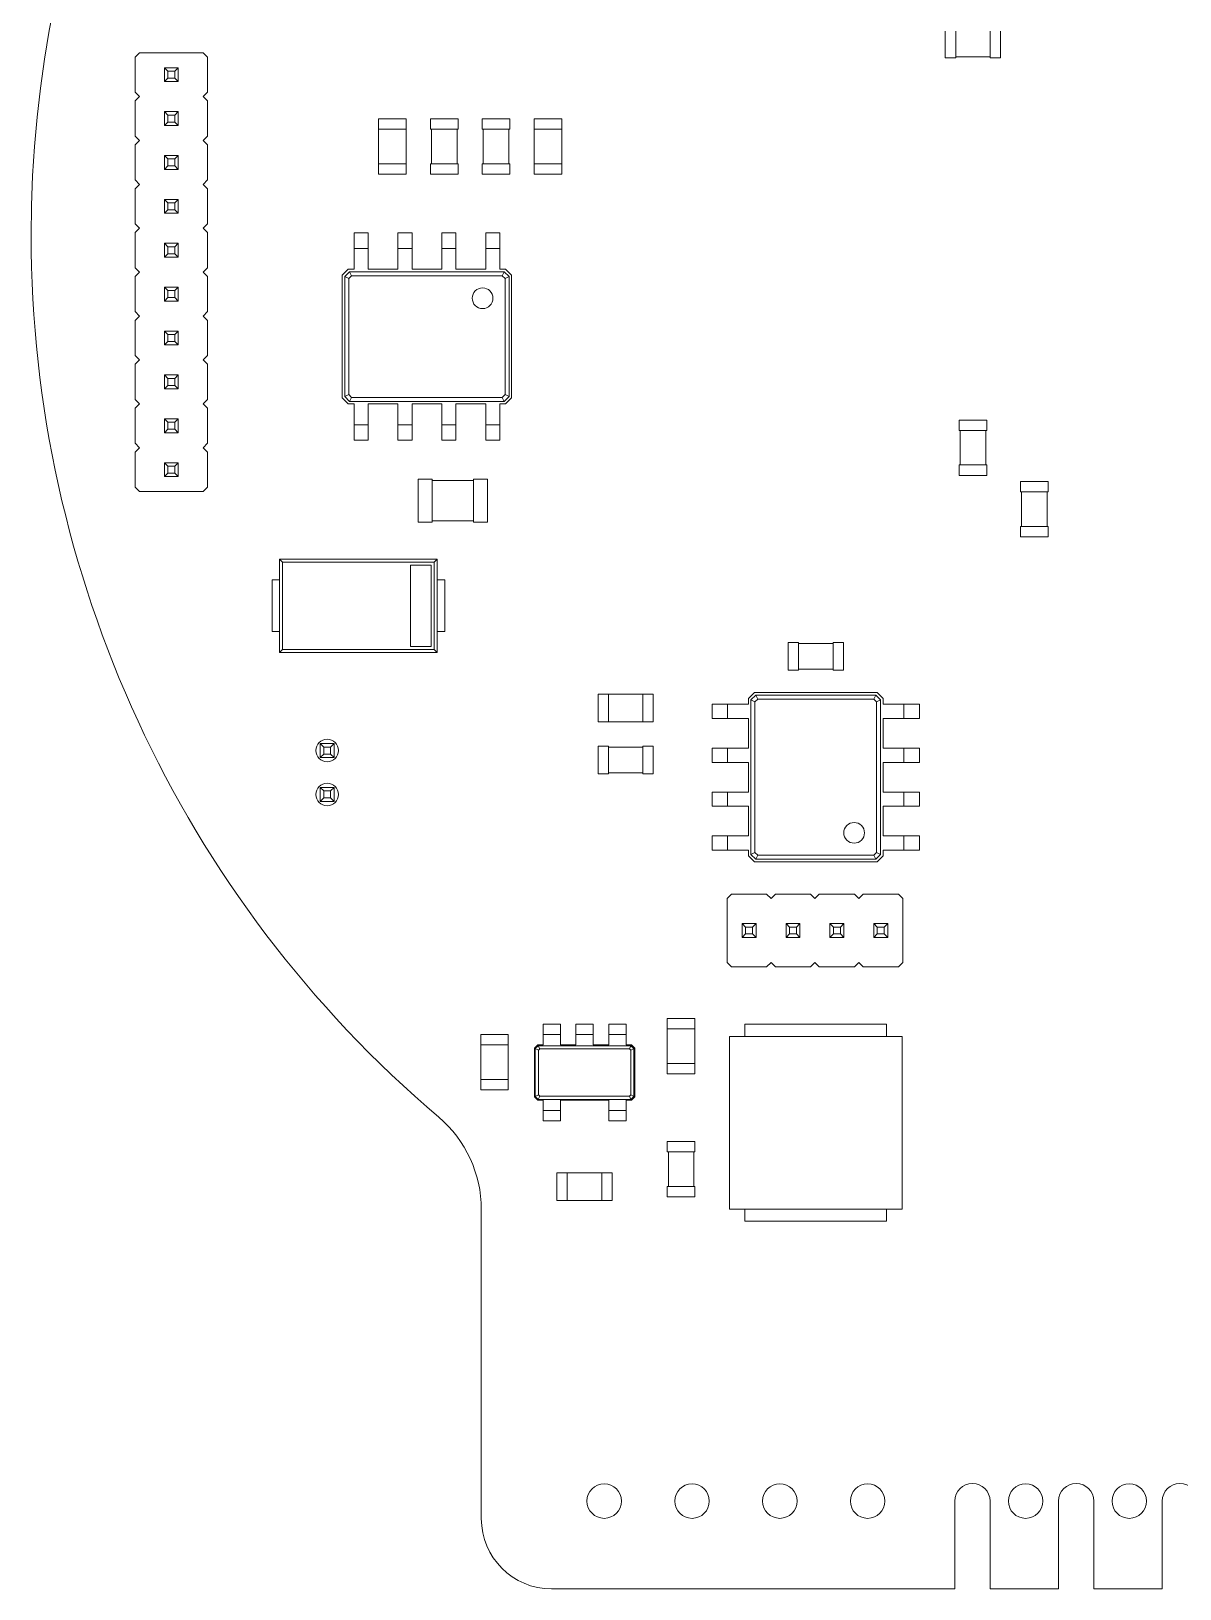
# Model space of a CAD drawing. Header units: millimetres. Extents: x 0 to 420, y 0 to 297.
# Drawn here: x 66.56 to 99.79, y 60.52 to 105.6 of the extents above; entities that cross this region are included whole.
import ezdxf

# ---------------------------------------------------------------- set-up
doc = ezdxf.new("R2010")
doc.units = ezdxf.units.MM

# ---------------------------------------------------------------- blocks, each defined once
blk = doc.blocks.new('A$C47a16600')
at = {"color": 0, "linetype": 'Continuous', "lineweight": 0, "extrusion": (0, 0, -1)}
for p, q in [((-156.502, -65.902), (-156.502, -65.162)), ((-156.202, -65.902), (-156.202, -65.162)), ((-155.202, -65.902), (-155.202, -65.162)), ((-154.902, -65.902), (-154.902, -65.162)), ((-179.819, -65.786), (-179.946, -65.913)), ((-177.973, -65.786), (-179.819, -65.786)), ((-177.846, -65.913), (-177.973, -65.786)), ((-179.946, -65.913), (-179.946, -66.929)), ((-179.096, -66.221), (-178.696, -66.221)), ((-179.096, -66.621), (-179.096, -66.221)), ((-179.096, -66.221), (-178.996, -66.321)), ((-178.696, -66.221), (-178.796, -66.321)), ((-178.696, -66.621), (-178.696, -66.221)), ((-177.846, -66.929), (-177.846, -65.913)), ((-156.502, -65.902), (-156.502, -65.932)), ((-156.502, -65.932), (-156.202, -65.932)), ((-156.202, -65.902), (-156.202, -65.932)), ((-156.202, -65.902), (-155.202, -65.902)), ((-155.202, -65.902), (-155.202, -65.932)), ((-155.202, -65.932), (-154.902, -65.932)), ((-154.902, -65.902), (-154.902, -65.932)), ((-179.096, -66.621), (-178.996, -66.521)), ((-179.096, -66.621), (-178.696, -66.621)), ((-178.996, -66.321), (-178.796, -66.321)), ((-178.996, -66.521), (-178.996, -66.321)), ((-178.996, -66.521), (-178.796, -66.521)), ((-178.796, -66.521), (-178.796, -66.321)), ((-178.696, -66.621), (-178.796, -66.521)), ((-179.946, -66.929), (-179.819, -67.056)), ((-179.819, -67.056), (-179.946, -67.183)), ((-177.973, -67.056), (-177.846, -66.929)), ((-177.846, -67.183), (-177.973, -67.056)), ((-179.946, -67.183), (-179.946, -68.199)), ((-179.096, -67.491), (-178.696, -67.491)), ((-179.096, -67.891), (-179.096, -67.491)), ((-179.096, -67.491), (-178.996, -67.591)), ((-178.996, -67.591), (-178.796, -67.591)), ((-178.996, -67.791), (-178.996, -67.591)), ((-178.696, -67.491), (-178.796, -67.591)), ((-178.796, -67.791), (-178.796, -67.591)), ((-178.696, -67.891), (-178.696, -67.491)), ((-177.846, -68.199), (-177.846, -67.183)), ((-179.096, -67.891), (-178.996, -67.791)), ((-179.096, -67.891), (-178.696, -67.891)), ((-178.996, -67.791), (-178.796, -67.791)), ((-178.696, -67.891), (-178.796, -67.791)), ((-172.9, -67.7), (-172.1, -67.7)), ((-172.9, -67.745), (-172.9, -67.7)), ((-172.9, -67.745), (-172.9, -67.955)), ((-172.9, -67.955), (-172.9, -68)), ((-172.9, -68), (-172.9, -69)), ((-172.9, -68), (-172.1, -68)), ((-172.1, -67.745), (-172.1, -67.7)), ((-172.1, -67.745), (-172.1, -67.955)), ((-172.1, -67.955), (-172.1, -68)), ((-172.1, -68), (-172.1, -69)), ((-171.37, -67.7), (-171.4, -67.7)), ((-171.4, -68), (-171.4, -67.7)), ((-171.37, -68), (-171.4, -68)), ((-170.63, -67.7), (-171.37, -67.7)), ((-171.37, -69), (-171.37, -68)), ((-170.63, -68), (-171.37, -68)), ((-170.63, -67.7), (-170.6, -67.7)), ((-170.63, -69), (-170.63, -68)), ((-170.63, -68), (-170.6, -68)), ((-170.6, -68), (-170.6, -67.7)), ((-169.87, -67.7), (-169.9, -67.7)), ((-169.9, -67.7), (-169.9, -68)), ((-169.87, -68), (-169.9, -68)), ((-169.87, -67.7), (-169.13, -67.7)), ((-169.87, -68), (-169.13, -68)), ((-169.87, -68), (-169.87, -69)), ((-169.13, -67.7), (-169.1, -67.7)), ((-169.13, -68), (-169.1, -68)), ((-169.13, -68), (-169.13, -69)), ((-169.1, -67.7), (-169.1, -68)), ((-168.4, -67.7), (-167.6, -67.7)), ((-168.4, -67.745), (-168.4, -67.7)), ((-168.4, -67.745), (-168.4, -67.955)), ((-168.4, -67.955), (-168.4, -68)), ((-168.4, -68), (-168.4, -69)), ((-168.4, -68), (-167.6, -68)), ((-167.6, -67.745), (-167.6, -67.7)), ((-167.6, -67.745), (-167.6, -67.955)), ((-167.6, -67.955), (-167.6, -68)), ((-167.6, -68), (-167.6, -69)), ((-179.946, -68.199), (-179.819, -68.326)), ((-179.819, -68.326), (-179.946, -68.453)), ((-179.946, -68.453), (-179.946, -69.469)), ((-177.973, -68.326), (-177.846, -68.199)), ((-177.846, -68.453), (-177.973, -68.326)), ((-177.846, -69.469), (-177.846, -68.453)), ((-179.096, -68.761), (-178.696, -68.761)), ((-179.096, -69.161), (-179.096, -68.761)), ((-179.096, -68.761), (-178.996, -68.861)), ((-178.996, -68.861), (-178.796, -68.861)), ((-178.996, -69.061), (-178.996, -68.861)), ((-178.696, -68.761), (-178.796, -68.861)), ((-178.796, -69.061), (-178.796, -68.861)), ((-178.696, -69.161), (-178.696, -68.761)), ((-179.096, -69.161), (-178.996, -69.061)), ((-179.096, -69.161), (-178.696, -69.161)), ((-178.996, -69.061), (-178.796, -69.061)), ((-178.696, -69.161), (-178.796, -69.061)), ((-172.9, -69.045), (-172.9, -69)), ((-172.9, -69), (-172.1, -69)), ((-172.9, -69.045), (-172.9, -69.255)), ((-172.9, -69.255), (-172.9, -69.3)), ((-172.9, -69.3), (-172.1, -69.3)), ((-172.1, -69.045), (-172.1, -69)), ((-172.1, -69.045), (-172.1, -69.255)), ((-172.1, -69.255), (-172.1, -69.3)), ((-171.37, -69), (-171.4, -69)), ((-171.4, -69.3), (-171.4, -69)), ((-171.37, -69.3), (-171.4, -69.3)), ((-170.63, -69), (-171.37, -69)), ((-170.63, -69.3), (-171.37, -69.3)), ((-170.63, -69), (-170.6, -69)), ((-170.63, -69.3), (-170.6, -69.3)), ((-170.6, -69.3), (-170.6, -69)), ((-169.87, -69), (-169.9, -69)), ((-169.9, -69), (-169.9, -69.3)), ((-169.87, -69.3), (-169.9, -69.3)), ((-169.87, -69), (-169.13, -69)), ((-169.87, -69.3), (-169.13, -69.3)), ((-169.13, -69), (-169.1, -69)), ((-169.13, -69.3), (-169.1, -69.3)), ((-169.1, -69), (-169.1, -69.3)), ((-168.4, -69.045), (-168.4, -69)), ((-168.4, -69), (-167.6, -69)), ((-168.4, -69.045), (-168.4, -69.255)), ((-168.4, -69.255), (-168.4, -69.3)), ((-168.4, -69.3), (-167.6, -69.3)), ((-167.6, -69.045), (-167.6, -69)), ((-167.6, -69.045), (-167.6, -69.255)), ((-167.6, -69.255), (-167.6, -69.3)), ((-179.946, -69.469), (-179.819, -69.596)), ((-179.819, -69.596), (-179.946, -69.723)), ((-179.946, -69.723), (-179.946, -70.739)), ((-177.973, -69.596), (-177.846, -69.469)), ((-177.846, -69.723), (-177.973, -69.596)), ((-177.846, -70.739), (-177.846, -69.723)), ((-179.096, -70.031), (-178.696, -70.031)), ((-179.096, -70.431), (-179.096, -70.031)), ((-179.096, -70.031), (-178.996, -70.131)), ((-178.996, -70.131), (-178.796, -70.131)), ((-178.996, -70.331), (-178.996, -70.131)), ((-178.696, -70.031), (-178.796, -70.131)), ((-178.796, -70.331), (-178.796, -70.131)), ((-178.696, -70.431), (-178.696, -70.031)), ((-179.946, -70.739), (-179.819, -70.866)), ((-179.096, -70.431), (-178.996, -70.331)), ((-179.096, -70.431), (-178.696, -70.431)), ((-178.996, -70.331), (-178.796, -70.331)), ((-178.696, -70.431), (-178.796, -70.331)), ((-177.973, -70.866), (-177.846, -70.739)), ((-179.819, -70.866), (-179.946, -70.993)), ((-179.946, -70.993), (-179.946, -72.009)), ((-177.846, -70.993), (-177.973, -70.866)), ((-177.846, -72.009), (-177.846, -70.993)), ((-173.61, -71), (-173.61, -71.35)), ((-173.61, -71), (-173.2, -71)), ((-173.2, -71), (-173.2, -71.35)), ((-172.34, -71), (-172.34, -71.35)), ((-172.34, -71), (-171.93, -71)), ((-171.93, -71), (-171.93, -71.35)), ((-171.07, -71), (-171.07, -71.35)), ((-171.07, -71), (-170.66, -71)), ((-170.66, -71), (-170.66, -71.35)), ((-169.8, -71), (-169.8, -71.35)), ((-169.8, -71), (-169.39, -71)), ((-169.39, -71), (-169.39, -71.35)), ((-179.096, -71.301), (-178.696, -71.301)), ((-179.096, -71.701), (-179.096, -71.301)), ((-179.096, -71.301), (-178.996, -71.401)), ((-179.096, -71.701), (-178.996, -71.601)), ((-178.996, -71.401), (-178.796, -71.401)), ((-178.996, -71.601), (-178.996, -71.401)), ((-178.996, -71.601), (-178.796, -71.601)), ((-178.696, -71.301), (-178.796, -71.401)), ((-178.796, -71.601), (-178.796, -71.401)), ((-178.696, -71.701), (-178.796, -71.601)), ((-178.696, -71.701), (-178.696, -71.301)), ((-173.61, -71.35), (-173.61, -71.45)), ((-173.61, -71.75), (-173.61, -71.45)), ((-173.61, -71.45), (-173.2, -71.45)), ((-173.2, -71.35), (-173.2, -71.45)), ((-173.2, -71.75), (-173.2, -71.45)), ((-172.34, -71.35), (-172.34, -71.45)), ((-172.34, -71.75), (-172.34, -71.45)), ((-172.34, -71.45), (-171.93, -71.45)), ((-171.93, -71.35), (-171.93, -71.45)), ((-171.93, -71.75), (-171.93, -71.45)), ((-171.07, -71.35), (-171.07, -71.45)), ((-171.07, -71.75), (-171.07, -71.45)), ((-171.07, -71.45), (-170.66, -71.45)), ((-170.66, -71.35), (-170.66, -71.45)), ((-170.66, -71.75), (-170.66, -71.45)), ((-169.8, -71.35), (-169.8, -71.45)), ((-169.8, -71.75), (-169.8, -71.45)), ((-169.8, -71.45), (-169.39, -71.45)), ((-169.39, -71.35), (-169.39, -71.45)), ((-169.39, -71.75), (-169.39, -71.45)), ((-179.946, -72.009), (-179.819, -72.136)), ((-179.096, -71.701), (-178.696, -71.701)), ((-177.973, -72.136), (-177.846, -72.009)), ((-173.95, -72.225), (-173.775, -72.05)), ((-173.775, -72.05), (-173.61, -72.05)), ((-173.61, -71.75), (-173.61, -72.05)), ((-173.2, -71.75), (-173.2, -72.05)), ((-173.2, -72.05), (-172.34, -72.05)), ((-172.34, -71.75), (-172.34, -72.05)), ((-171.93, -71.75), (-171.93, -72.05)), ((-171.93, -72.05), (-171.07, -72.05)), ((-171.07, -71.75), (-171.07, -72.05)), ((-170.66, -71.75), (-170.66, -72.05)), ((-170.66, -72.05), (-169.8, -72.05)), ((-169.8, -71.75), (-169.8, -72.05)), ((-169.39, -71.75), (-169.39, -72.05)), ((-169.39, -72.05), (-169.225, -72.05)), ((-169.225, -72.05), (-169.05, -72.225)), ((-179.819, -72.136), (-179.946, -72.263)), ((-179.946, -72.263), (-179.946, -73.279)), ((-177.846, -72.263), (-177.973, -72.136)), ((-177.846, -73.279), (-177.846, -72.263)), ((-173.95, -75.775), (-173.95, -72.225)), ((-173.875, -72.263), (-173.738, -72.125)), ((-173.875, -72.263), (-173.76, -72.32)), ((-173.875, -75.737), (-173.875, -72.263)), ((-173.76, -72.32), (-173.68, -72.24)), ((-173.76, -75.68), (-173.76, -72.32)), ((-173.738, -72.125), (-173.61, -72.125)), ((-173.738, -72.125), (-173.68, -72.24)), ((-173.68, -72.24), (-169.32, -72.24)), ((-173.61, -72.125), (-173.2, -72.125)), ((-173.2, -72.125), (-172.34, -72.125)), ((-172.34, -72.125), (-171.93, -72.125)), ((-171.93, -72.125), (-171.07, -72.125)), ((-171.07, -72.125), (-170.66, -72.125)), ((-170.66, -72.125), (-169.8, -72.125)), ((-169.8, -72.125), (-169.39, -72.125)), ((-169.39, -72.125), (-169.262, -72.125)), ((-169.262, -72.125), (-169.32, -72.24)), ((-169.32, -72.24), (-169.24, -72.32)), ((-169.262, -72.125), (-169.125, -72.263)), ((-169.125, -72.263), (-169.24, -72.32)), ((-169.24, -72.32), (-169.24, -75.68)), ((-169.125, -72.263), (-169.125, -75.737)), ((-169.05, -72.225), (-169.05, -75.775)), ((-179.096, -72.571), (-178.696, -72.571)), ((-179.096, -72.971), (-179.096, -72.571)), ((-179.096, -72.571), (-178.996, -72.671)), ((-179.096, -72.971), (-178.996, -72.871)), ((-179.096, -72.971), (-178.696, -72.971)), ((-178.996, -72.671), (-178.796, -72.671)), ((-178.996, -72.871), (-178.996, -72.671)), ((-178.996, -72.871), (-178.796, -72.871)), ((-178.696, -72.571), (-178.796, -72.671)), ((-178.796, -72.871), (-178.796, -72.671)), ((-178.696, -72.971), (-178.796, -72.871)), ((-178.696, -72.971), (-178.696, -72.571)), ((-179.946, -73.279), (-179.819, -73.406)), ((-179.819, -73.406), (-179.946, -73.533)), ((-177.973, -73.406), (-177.846, -73.279)), ((-177.846, -73.533), (-177.973, -73.406)), ((-179.946, -73.533), (-179.946, -74.549)), ((-179.096, -73.841), (-178.696, -73.841)), ((-179.096, -74.241), (-179.096, -73.841)), ((-179.096, -73.841), (-178.996, -73.941)), ((-178.696, -73.841), (-178.796, -73.941)), ((-178.696, -74.241), (-178.696, -73.841)), ((-177.846, -74.549), (-177.846, -73.533)), ((-179.096, -74.241), (-178.996, -74.141)), ((-179.096, -74.241), (-178.696, -74.241)), ((-178.996, -73.941), (-178.796, -73.941)), ((-178.996, -74.141), (-178.996, -73.941)), ((-178.996, -74.141), (-178.796, -74.141)), ((-178.796, -74.141), (-178.796, -73.941)), ((-178.696, -74.241), (-178.796, -74.141)), ((-179.946, -74.549), (-179.819, -74.676)), ((-179.819, -74.676), (-179.946, -74.803)), ((-179.946, -74.803), (-179.946, -75.819)), ((-177.973, -74.676), (-177.846, -74.549)), ((-177.846, -74.803), (-177.973, -74.676)), ((-177.846, -75.819), (-177.846, -74.803)), ((-179.096, -75.111), (-178.696, -75.111)), ((-179.096, -75.511), (-179.096, -75.111)), ((-179.096, -75.111), (-178.996, -75.211)), ((-178.996, -75.211), (-178.796, -75.211)), ((-178.996, -75.411), (-178.996, -75.211)), ((-178.696, -75.111), (-178.796, -75.211)), ((-178.796, -75.411), (-178.796, -75.211)), ((-178.696, -75.511), (-178.696, -75.111)), ((-179.096, -75.511), (-178.996, -75.411)), ((-179.096, -75.511), (-178.696, -75.511)), ((-178.996, -75.411), (-178.796, -75.411)), ((-178.696, -75.511), (-178.796, -75.411)), ((-173.875, -75.737), (-173.76, -75.68)), ((-173.68, -75.76), (-173.76, -75.68)), ((-169.24, -75.68), (-169.32, -75.76)), ((-169.125, -75.737), (-169.24, -75.68)), ((-179.946, -75.819), (-179.819, -75.946)), ((-179.819, -75.946), (-179.946, -76.073)), ((-179.946, -76.073), (-179.946, -77.089)), ((-177.973, -75.946), (-177.846, -75.819)), ((-177.846, -76.073), (-177.973, -75.946)), ((-177.846, -77.089), (-177.846, -76.073)), ((-173.775, -75.95), (-173.95, -75.775)), ((-173.738, -75.875), (-173.875, -75.737)), ((-173.61, -75.95), (-173.775, -75.95)), ((-173.738, -75.875), (-173.68, -75.76)), ((-173.61, -75.875), (-173.738, -75.875)), ((-169.32, -75.76), (-173.68, -75.76)), ((-173.2, -75.875), (-173.61, -75.875)), ((-173.61, -76.25), (-173.61, -75.95)), ((-172.34, -75.875), (-173.2, -75.875)), ((-172.34, -75.95), (-173.2, -75.95)), ((-173.2, -76.25), (-173.2, -75.95)), ((-171.93, -75.875), (-172.34, -75.875)), ((-172.34, -76.25), (-172.34, -75.95)), ((-171.07, -75.875), (-171.93, -75.875)), ((-171.07, -75.95), (-171.93, -75.95)), ((-171.93, -76.25), (-171.93, -75.95)), ((-170.66, -75.875), (-171.07, -75.875)), ((-171.07, -76.25), (-171.07, -75.95)), ((-169.8, -75.875), (-170.66, -75.875)), ((-169.8, -75.95), (-170.66, -75.95)), ((-170.66, -76.25), (-170.66, -75.95)), ((-169.39, -75.875), (-169.8, -75.875)), ((-169.8, -76.25), (-169.8, -75.95)), ((-169.262, -75.875), (-169.39, -75.875)), ((-169.39, -76.25), (-169.39, -75.95)), ((-169.225, -75.95), (-169.39, -75.95)), ((-169.262, -75.875), (-169.32, -75.76)), ((-169.125, -75.737), (-169.262, -75.875)), ((-169.05, -75.775), (-169.225, -75.95)), ((-179.096, -76.381), (-178.696, -76.381)), ((-179.096, -76.781), (-179.096, -76.381)), ((-179.096, -76.381), (-178.996, -76.481)), ((-178.996, -76.481), (-178.796, -76.481)), ((-178.996, -76.681), (-178.996, -76.481)), ((-178.696, -76.381), (-178.796, -76.481)), ((-178.796, -76.681), (-178.796, -76.481)), ((-178.696, -76.781), (-178.696, -76.381)), ((-173.61, -76.25), (-173.61, -76.55)), ((-173.61, -76.65), (-173.61, -76.55)), ((-173.2, -76.55), (-173.61, -76.55)), ((-173.2, -76.25), (-173.2, -76.55)), ((-173.2, -76.65), (-173.2, -76.55)), ((-172.34, -76.25), (-172.34, -76.55)), ((-172.34, -76.65), (-172.34, -76.55)), ((-171.93, -76.55), (-172.34, -76.55)), ((-171.93, -76.25), (-171.93, -76.55)), ((-171.93, -76.65), (-171.93, -76.55)), ((-171.07, -76.25), (-171.07, -76.55)), ((-171.07, -76.65), (-171.07, -76.55)), ((-170.66, -76.55), (-171.07, -76.55)), ((-170.66, -76.25), (-170.66, -76.55)), ((-170.66, -76.65), (-170.66, -76.55)), ((-169.8, -76.25), (-169.8, -76.55)), ((-169.8, -76.65), (-169.8, -76.55)), ((-169.39, -76.55), (-169.8, -76.55)), ((-169.39, -76.25), (-169.39, -76.55)), ((-169.39, -76.65), (-169.39, -76.55)), ((-156.072, -76.416), (-156.102, -76.416)), ((-156.102, -76.716), (-156.102, -76.416)), ((-155.332, -76.416), (-156.072, -76.416)), ((-155.332, -76.416), (-155.302, -76.416)), ((-155.302, -76.716), (-155.302, -76.416)), ((-179.096, -76.781), (-178.996, -76.681)), ((-179.096, -76.781), (-178.696, -76.781)), ((-178.996, -76.681), (-178.796, -76.681)), ((-178.696, -76.781), (-178.796, -76.681)), ((-173.61, -77), (-173.61, -76.65)), ((-173.2, -77), (-173.61, -77)), ((-173.2, -77), (-173.2, -76.65)), ((-172.34, -77), (-172.34, -76.65)), ((-171.93, -77), (-172.34, -77)), ((-171.93, -77), (-171.93, -76.65)), ((-171.07, -77), (-171.07, -76.65)), ((-170.66, -77), (-171.07, -77)), ((-170.66, -77), (-170.66, -76.65)), ((-169.8, -77), (-169.8, -76.65)), ((-169.39, -77), (-169.8, -77)), ((-169.39, -77), (-169.39, -76.65)), ((-156.072, -76.716), (-156.102, -76.716)), ((-156.072, -77.716), (-156.072, -76.716)), ((-155.332, -76.716), (-156.072, -76.716)), ((-155.332, -77.716), (-155.332, -76.716)), ((-155.332, -76.716), (-155.302, -76.716)), ((-179.946, -77.089), (-179.819, -77.216)), ((-179.819, -77.216), (-179.946, -77.343)), ((-179.946, -77.343), (-179.946, -78.359)), ((-177.973, -77.216), (-177.846, -77.089)), ((-177.846, -77.343), (-177.973, -77.216)), ((-177.846, -78.359), (-177.846, -77.343)), ((-179.096, -77.651), (-178.696, -77.651)), ((-179.096, -78.051), (-179.096, -77.651)), ((-179.096, -77.651), (-178.996, -77.751)), ((-179.096, -78.051), (-178.996, -77.951)), ((-178.996, -77.751), (-178.796, -77.751)), ((-178.996, -77.951), (-178.996, -77.751)), ((-178.996, -77.951), (-178.796, -77.951)), ((-178.696, -77.651), (-178.796, -77.751)), ((-178.796, -77.951), (-178.796, -77.751)), ((-178.696, -78.051), (-178.796, -77.951)), ((-178.696, -78.051), (-178.696, -77.651)), ((-156.072, -77.716), (-156.102, -77.716)), ((-156.102, -78.016), (-156.102, -77.716)), ((-155.332, -77.716), (-156.072, -77.716)), ((-155.332, -77.716), (-155.302, -77.716)), ((-155.302, -78.016), (-155.302, -77.716)), ((-179.946, -78.359), (-179.819, -78.486)), ((-179.096, -78.051), (-178.696, -78.051)), ((-177.973, -78.486), (-177.846, -78.359)), ((-171.35, -78.125), (-171.75, -78.125)), ((-171.75, -78.165), (-171.75, -78.125)), ((-171.75, -78.165), (-171.75, -79.335)), ((-171.35, -78.165), (-171.35, -78.125)), ((-170.15, -78.165), (-171.35, -78.165)), ((-171.35, -78.165), (-171.35, -79.335)), ((-169.75, -78.125), (-170.15, -78.125)), ((-170.15, -78.165), (-170.15, -78.125)), ((-170.15, -78.165), (-170.15, -79.335)), ((-169.75, -78.165), (-169.75, -78.125)), ((-169.75, -78.165), (-169.75, -79.335)), ((-156.072, -78.016), (-156.102, -78.016)), ((-155.332, -78.016), (-156.072, -78.016)), ((-155.332, -78.016), (-155.302, -78.016)), ((-154.294, -78.194), (-154.324, -78.194)), ((-154.324, -78.494), (-154.324, -78.194)), ((-153.554, -78.194), (-154.294, -78.194)), ((-153.554, -78.194), (-153.524, -78.194)), ((-153.524, -78.494), (-153.524, -78.194)), ((-179.819, -78.486), (-177.973, -78.486)), ((-154.294, -78.494), (-154.324, -78.494)), ((-154.294, -79.494), (-154.294, -78.494)), ((-153.554, -78.494), (-154.294, -78.494)), ((-153.554, -79.494), (-153.554, -78.494)), ((-153.554, -78.494), (-153.524, -78.494)), ((-171.75, -79.335), (-171.75, -79.375)), ((-171.35, -79.375), (-171.75, -79.375)), ((-170.15, -79.335), (-171.35, -79.335)), ((-171.35, -79.335), (-171.35, -79.375)), ((-170.15, -79.335), (-170.15, -79.375)), ((-169.75, -79.375), (-170.15, -79.375)), ((-169.75, -79.335), (-169.75, -79.375)), ((-154.294, -79.494), (-154.324, -79.494)), ((-154.324, -79.794), (-154.324, -79.494)), ((-153.554, -79.494), (-154.294, -79.494)), ((-153.554, -79.494), (-153.524, -79.494)), ((-153.524, -79.794), (-153.524, -79.494)), ((-154.294, -79.794), (-154.324, -79.794)), ((-153.554, -79.794), (-154.294, -79.794)), ((-153.554, -79.794), (-153.524, -79.794)), ((-175.762, -80.438), (-175.762, -83.138)), ((-171.202, -80.438), (-175.762, -80.438)), ((-175.762, -80.438), (-175.676, -80.524)), ((-175.676, -80.524), (-175.676, -83.052)), ((-171.288, -80.524), (-175.676, -80.524)), ((-171.974, -80.61), (-171.974, -82.966)), ((-171.374, -80.61), (-171.974, -80.61)), ((-171.374, -82.966), (-171.374, -80.61)), ((-171.202, -80.438), (-171.288, -80.524)), ((-171.288, -83.052), (-171.288, -80.524)), ((-171.202, -83.138), (-171.202, -80.438)), ((-175.835, -81.038), (-175.982, -81.038)), ((-175.982, -82.538), (-175.982, -81.038)), ((-175.835, -81.038), (-175.762, -81.038)), ((-171.202, -81.038), (-171.129, -81.038)), ((-171.129, -81.038), (-170.982, -81.038)), ((-170.982, -81.038), (-170.982, -82.538)), ((-175.835, -82.538), (-175.982, -82.538)), ((-175.762, -82.538), (-175.835, -82.538)), ((-171.129, -82.538), (-171.202, -82.538)), ((-171.129, -82.538), (-170.982, -82.538)), ((-161.05, -82.88), (-161.05, -82.85)), ((-161.05, -82.85), (-160.75, -82.85)), ((-161.05, -83.62), (-161.05, -82.88)), ((-160.75, -82.88), (-160.75, -82.85)), ((-160.75, -83.62), (-160.75, -82.88)), ((-160.75, -82.88), (-159.75, -82.88)), ((-159.75, -82.88), (-159.75, -82.85)), ((-159.75, -82.85), (-159.45, -82.85)), ((-159.75, -83.62), (-159.75, -82.88)), ((-159.45, -82.88), (-159.45, -82.85)), ((-159.45, -83.62), (-159.45, -82.88)), ((-175.762, -83.138), (-175.676, -83.052)), ((-175.762, -83.138), (-171.202, -83.138)), ((-175.676, -83.052), (-171.288, -83.052)), ((-171.974, -82.966), (-171.374, -82.966)), ((-171.202, -83.138), (-171.288, -83.052)), ((-161.05, -83.62), (-161.05, -83.65)), ((-161.05, -83.65), (-160.75, -83.65)), ((-160.75, -83.62), (-160.75, -83.65)), ((-160.75, -83.62), (-159.75, -83.62)), ((-159.75, -83.62), (-159.75, -83.65)), ((-159.75, -83.65), (-159.45, -83.65)), ((-159.45, -83.62), (-159.45, -83.65)), ((-166.55, -85.15), (-166.55, -84.35)), ((-166.505, -84.35), (-166.55, -84.35)), ((-166.505, -84.35), (-166.295, -84.35)), ((-166.295, -84.35), (-166.25, -84.35)), ((-166.25, -85.15), (-166.25, -84.35)), ((-166.25, -84.35), (-165.25, -84.35)), ((-165.205, -84.35), (-165.25, -84.35)), ((-165.25, -85.15), (-165.25, -84.35)), ((-165.205, -84.35), (-164.995, -84.35)), ((-164.995, -84.35), (-164.95, -84.35)), ((-164.95, -85.15), (-164.95, -84.35)), ((-163.25, -84.64), (-162.9, -84.64)), ((-163.25, -85.05), (-163.25, -84.64)), ((-162.9, -84.64), (-162.8, -84.64)), ((-162.5, -84.64), (-162.8, -84.64)), ((-162.8, -85.05), (-162.8, -84.64)), ((-162.5, -84.64), (-162.2, -84.64)), ((-162.2, -84.475), (-162.025, -84.3)), ((-162.2, -84.64), (-162.2, -84.475)), ((-162.125, -84.513), (-161.988, -84.375)), ((-162.125, -84.513), (-162.01, -84.57)), ((-162.125, -84.64), (-162.125, -84.513)), ((-162.125, -85.05), (-162.125, -84.64)), ((-162.025, -84.3), (-158.475, -84.3)), ((-162.01, -84.57), (-161.93, -84.49)), ((-162.01, -88.93), (-162.01, -84.57)), ((-161.988, -84.375), (-161.93, -84.49)), ((-161.988, -84.375), (-158.512, -84.375)), ((-161.93, -84.49), (-158.57, -84.49)), ((-158.512, -84.375), (-158.57, -84.49)), ((-158.57, -84.49), (-158.49, -84.57)), ((-158.512, -84.375), (-158.375, -84.513)), ((-158.375, -84.513), (-158.49, -84.57)), ((-158.49, -84.57), (-158.49, -88.93)), ((-158.475, -84.3), (-158.3, -84.475)), ((-158.375, -84.513), (-158.375, -84.64)), ((-158.375, -84.64), (-158.375, -85.05)), ((-158.3, -84.475), (-158.3, -84.64)), ((-158, -84.64), (-158.3, -84.64)), ((-158, -84.64), (-157.7, -84.64)), ((-157.6, -84.64), (-157.7, -84.64)), ((-157.7, -84.64), (-157.7, -85.05)), ((-157.25, -84.64), (-157.6, -84.64)), ((-157.25, -84.64), (-157.25, -85.05)), ((-166.505, -85.15), (-166.55, -85.15)), ((-166.505, -85.15), (-166.295, -85.15)), ((-166.295, -85.15), (-166.25, -85.15)), ((-166.25, -85.15), (-165.25, -85.15)), ((-165.205, -85.15), (-165.25, -85.15)), ((-165.205, -85.15), (-164.995, -85.15)), ((-164.995, -85.15), (-164.95, -85.15)), ((-163.25, -85.05), (-162.9, -85.05)), ((-162.9, -85.05), (-162.8, -85.05)), ((-162.5, -85.05), (-162.8, -85.05)), ((-162.5, -85.05), (-162.2, -85.05)), ((-162.2, -85.91), (-162.2, -85.05)), ((-162.125, -85.91), (-162.125, -85.05)), ((-158.375, -85.05), (-158.375, -85.91)), ((-158.3, -85.05), (-158.3, -85.91)), ((-158, -85.05), (-158.3, -85.05)), ((-158, -85.05), (-157.7, -85.05)), ((-157.6, -85.05), (-157.7, -85.05)), ((-157.25, -85.05), (-157.6, -85.05)), ((-174.587, -86.179), (-174.587, -85.779)), ((-174.187, -85.779), (-174.587, -85.779)), ((-174.587, -85.779), (-174.487, -85.879)), ((-174.587, -86.179), (-174.487, -86.079)), ((-174.487, -86.079), (-174.487, -85.879)), ((-174.287, -85.879), (-174.487, -85.879)), ((-174.287, -86.079), (-174.487, -86.079)), ((-174.187, -85.779), (-174.287, -85.879)), ((-174.287, -86.079), (-174.287, -85.879)), ((-174.187, -86.179), (-174.287, -86.079)), ((-174.187, -86.179), (-174.187, -85.779)), ((-166.55, -85.88), (-166.55, -85.85)), ((-166.55, -85.85), (-166.25, -85.85)), ((-166.55, -86.62), (-166.55, -85.88)), ((-166.25, -85.88), (-166.25, -85.85)), ((-166.25, -86.62), (-166.25, -85.88)), ((-166.25, -85.88), (-165.25, -85.88)), ((-165.25, -85.88), (-165.25, -85.85)), ((-165.25, -85.85), (-164.95, -85.85)), ((-165.25, -86.62), (-165.25, -85.88)), ((-164.95, -85.88), (-164.95, -85.85)), ((-164.95, -86.62), (-164.95, -85.88)), ((-163.25, -85.91), (-162.9, -85.91)), ((-163.25, -86.32), (-163.25, -85.91)), ((-162.9, -85.91), (-162.8, -85.91)), ((-162.5, -85.91), (-162.8, -85.91)), ((-162.8, -86.32), (-162.8, -85.91)), ((-162.5, -85.91), (-162.2, -85.91)), ((-162.125, -86.32), (-162.125, -85.91)), ((-158.375, -85.91), (-158.375, -86.32)), ((-158, -85.91), (-158.3, -85.91)), ((-158, -85.91), (-157.7, -85.91)), ((-157.6, -85.91), (-157.7, -85.91)), ((-157.7, -85.91), (-157.7, -86.32)), ((-157.25, -85.91), (-157.6, -85.91)), ((-157.25, -85.91), (-157.25, -86.32)), ((-174.187, -86.179), (-174.587, -86.179)), ((-163.25, -86.32), (-162.9, -86.32)), ((-162.9, -86.32), (-162.8, -86.32)), ((-162.5, -86.32), (-162.8, -86.32)), ((-162.5, -86.32), (-162.2, -86.32)), ((-162.2, -87.18), (-162.2, -86.32)), ((-162.125, -87.18), (-162.125, -86.32)), ((-158.375, -86.32), (-158.375, -87.18)), ((-158.3, -86.32), (-158.3, -87.18)), ((-158, -86.32), (-158.3, -86.32)), ((-158, -86.32), (-157.7, -86.32)), ((-157.6, -86.32), (-157.7, -86.32)), ((-157.25, -86.32), (-157.6, -86.32)), ((-166.55, -86.62), (-166.55, -86.65)), ((-166.55, -86.65), (-166.25, -86.65)), ((-166.25, -86.62), (-166.25, -86.65)), ((-166.25, -86.62), (-165.25, -86.62)), ((-165.25, -86.62), (-165.25, -86.65)), ((-165.25, -86.65), (-164.95, -86.65)), ((-164.95, -86.62), (-164.95, -86.65)), ((-174.587, -87.449), (-174.587, -87.049)), ((-174.187, -87.049), (-174.587, -87.049)), ((-174.587, -87.049), (-174.487, -87.149)), ((-174.587, -87.449), (-174.487, -87.349)), ((-174.487, -87.349), (-174.487, -87.149)), ((-174.287, -87.149), (-174.487, -87.149)), ((-174.287, -87.349), (-174.487, -87.349)), ((-174.187, -87.049), (-174.287, -87.149)), ((-174.287, -87.349), (-174.287, -87.149)), ((-174.187, -87.449), (-174.287, -87.349)), ((-174.187, -87.449), (-174.187, -87.049)), ((-163.25, -87.18), (-162.9, -87.18)), ((-163.25, -87.59), (-163.25, -87.18)), ((-162.9, -87.18), (-162.8, -87.18)), ((-162.5, -87.18), (-162.8, -87.18)), ((-162.8, -87.59), (-162.8, -87.18)), ((-162.5, -87.18), (-162.2, -87.18)), ((-162.125, -87.59), (-162.125, -87.18)), ((-158.375, -87.18), (-158.375, -87.59)), ((-158, -87.18), (-158.3, -87.18)), ((-158, -87.18), (-157.7, -87.18)), ((-157.6, -87.18), (-157.7, -87.18)), ((-157.7, -87.18), (-157.7, -87.59)), ((-157.25, -87.18), (-157.6, -87.18)), ((-157.25, -87.18), (-157.25, -87.59)), ((-174.187, -87.449), (-174.587, -87.449)), ((-163.25, -87.59), (-162.9, -87.59)), ((-162.9, -87.59), (-162.8, -87.59)), ((-162.5, -87.59), (-162.8, -87.59)), ((-162.5, -87.59), (-162.2, -87.59)), ((-162.2, -88.45), (-162.2, -87.59)), ((-162.125, -88.45), (-162.125, -87.59)), ((-158.375, -87.59), (-158.375, -88.45)), ((-158.3, -87.59), (-158.3, -88.45)), ((-158, -87.59), (-158.3, -87.59)), ((-158, -87.59), (-157.7, -87.59)), ((-157.6, -87.59), (-157.7, -87.59)), ((-157.25, -87.59), (-157.6, -87.59)), ((-163.25, -88.45), (-162.9, -88.45)), ((-163.25, -88.86), (-163.25, -88.45)), ((-162.9, -88.45), (-162.8, -88.45)), ((-162.5, -88.45), (-162.8, -88.45)), ((-162.8, -88.86), (-162.8, -88.45)), ((-162.5, -88.45), (-162.2, -88.45)), ((-162.125, -88.86), (-162.125, -88.45)), ((-158.375, -88.45), (-158.375, -88.86)), ((-158, -88.45), (-158.3, -88.45)), ((-158, -88.45), (-157.7, -88.45)), ((-157.6, -88.45), (-157.7, -88.45)), ((-157.7, -88.45), (-157.7, -88.86)), ((-157.25, -88.45), (-157.6, -88.45)), ((-157.25, -88.45), (-157.25, -88.86)), ((-163.25, -88.86), (-162.9, -88.86)), ((-162.9, -88.86), (-162.8, -88.86)), ((-162.5, -88.86), (-162.8, -88.86)), ((-162.5, -88.86), (-162.2, -88.86)), ((-162.2, -89.025), (-162.2, -88.86)), ((-162.025, -89.2), (-162.2, -89.025)), ((-162.125, -88.987), (-162.125, -88.86)), ((-162.125, -88.987), (-162.01, -88.93)), ((-161.988, -89.125), (-162.125, -88.987)), ((-158.475, -89.2), (-162.025, -89.2)), ((-161.93, -89.01), (-162.01, -88.93)), ((-161.988, -89.125), (-161.93, -89.01)), ((-158.512, -89.125), (-161.988, -89.125)), ((-158.57, -89.01), (-161.93, -89.01)), ((-158.49, -88.93), (-158.57, -89.01)), ((-158.512, -89.125), (-158.57, -89.01)), ((-158.375, -88.987), (-158.512, -89.125)), ((-158.375, -88.987), (-158.49, -88.93)), ((-158.3, -89.025), (-158.475, -89.2)), ((-158.375, -88.86), (-158.375, -88.987)), ((-158.3, -88.86), (-158.3, -89.025)), ((-158, -88.86), (-158.3, -88.86)), ((-158, -88.86), (-157.7, -88.86)), ((-157.6, -88.86), (-157.7, -88.86)), ((-157.25, -88.86), (-157.6, -88.86)), ((-162.687, -90.136), (-162.814, -90.263)), ((-161.671, -90.136), (-162.687, -90.136)), ((-161.544, -90.263), (-161.671, -90.136)), ((-161.417, -90.136), (-161.544, -90.263)), ((-160.401, -90.136), (-161.417, -90.136)), ((-160.274, -90.263), (-160.401, -90.136)), ((-160.147, -90.136), (-160.274, -90.263)), ((-159.131, -90.136), (-160.147, -90.136)), ((-159.004, -90.263), (-159.131, -90.136)), ((-158.877, -90.136), (-159.004, -90.263)), ((-157.861, -90.136), (-158.877, -90.136)), ((-157.734, -90.263), (-157.861, -90.136)), ((-162.814, -90.263), (-162.814, -92.109)), ((-157.734, -92.109), (-157.734, -90.263)), ((-162.379, -90.986), (-161.979, -90.986)), ((-162.379, -90.986), (-162.379, -91.386)), ((-162.379, -90.986), (-162.279, -91.086)), ((-161.979, -90.986), (-162.079, -91.086)), ((-161.979, -90.986), (-161.979, -91.386)), ((-161.109, -90.986), (-160.709, -90.986)), ((-161.109, -90.986), (-161.109, -91.386)), ((-161.109, -90.986), (-161.009, -91.086)), ((-160.709, -90.986), (-160.809, -91.086)), ((-160.709, -90.986), (-160.709, -91.386)), ((-159.839, -90.986), (-159.439, -90.986)), ((-159.839, -90.986), (-159.839, -91.386)), ((-159.839, -90.986), (-159.739, -91.086)), ((-159.439, -90.986), (-159.539, -91.086)), ((-159.439, -90.986), (-159.439, -91.386)), ((-158.569, -90.986), (-158.169, -90.986)), ((-158.569, -90.986), (-158.569, -91.386)), ((-158.569, -90.986), (-158.469, -91.086)), ((-158.169, -90.986), (-158.269, -91.086)), ((-158.169, -90.986), (-158.169, -91.386)), ((-162.379, -91.386), (-162.279, -91.286)), ((-162.379, -91.386), (-161.979, -91.386)), ((-162.279, -91.086), (-162.079, -91.086)), ((-162.279, -91.086), (-162.279, -91.286)), ((-162.279, -91.286), (-162.079, -91.286)), ((-162.079, -91.086), (-162.079, -91.286)), ((-161.979, -91.386), (-162.079, -91.286)), ((-161.109, -91.386), (-161.009, -91.286)), ((-161.109, -91.386), (-160.709, -91.386)), ((-161.009, -91.086), (-160.809, -91.086)), ((-161.009, -91.086), (-161.009, -91.286)), ((-161.009, -91.286), (-160.809, -91.286)), ((-160.809, -91.086), (-160.809, -91.286)), ((-160.709, -91.386), (-160.809, -91.286)), ((-159.839, -91.386), (-159.739, -91.286)), ((-159.839, -91.386), (-159.439, -91.386)), ((-159.739, -91.086), (-159.539, -91.086)), ((-159.739, -91.086), (-159.739, -91.286)), ((-159.739, -91.286), (-159.539, -91.286)), ((-159.539, -91.086), (-159.539, -91.286)), ((-159.439, -91.386), (-159.539, -91.286)), ((-158.569, -91.386), (-158.469, -91.286)), ((-158.569, -91.386), (-158.169, -91.386)), ((-158.469, -91.086), (-158.269, -91.086)), ((-158.469, -91.086), (-158.469, -91.286)), ((-158.469, -91.286), (-158.269, -91.286)), ((-158.269, -91.086), (-158.269, -91.286)), ((-158.169, -91.386), (-158.269, -91.286)), ((-162.814, -92.109), (-162.687, -92.236)), ((-162.687, -92.236), (-161.671, -92.236)), ((-161.671, -92.236), (-161.544, -92.109)), ((-161.544, -92.109), (-161.417, -92.236)), ((-161.417, -92.236), (-160.401, -92.236)), ((-160.401, -92.236), (-160.274, -92.109)), ((-160.274, -92.109), (-160.147, -92.236)), ((-160.147, -92.236), (-159.131, -92.236)), ((-159.131, -92.236), (-159.004, -92.109)), ((-159.004, -92.109), (-158.877, -92.236)), ((-158.877, -92.236), (-157.861, -92.236)), ((-157.861, -92.236), (-157.734, -92.109)), ((-164.545, -93.735), (-163.745, -93.735)), ((-164.545, -93.78), (-164.545, -93.735)), ((-163.745, -93.78), (-163.745, -93.735)), ((-169.945, -94.241), (-169.945, -94.196)), ((-169.145, -94.196), (-169.945, -94.196)), ((-169.145, -94.241), (-169.145, -94.196)), ((-168.139, -93.897), (-168.139, -94.097)), ((-168.139, -93.897), (-167.639, -93.897)), ((-168.139, -94.097), (-168.139, -94.197)), ((-168.139, -94.447), (-168.139, -94.197)), ((-168.139, -94.197), (-167.639, -94.197)), ((-167.639, -93.897), (-167.639, -94.097)), ((-167.639, -94.097), (-167.639, -94.197)), ((-167.639, -94.447), (-167.639, -94.197)), ((-167.189, -93.897), (-167.189, -94.097)), ((-167.189, -93.897), (-166.689, -93.897)), ((-167.189, -94.097), (-167.189, -94.197)), ((-167.189, -94.447), (-167.189, -94.197)), ((-167.189, -94.197), (-166.689, -94.197)), ((-166.689, -93.897), (-166.689, -94.097)), ((-166.689, -94.097), (-166.689, -94.197)), ((-166.689, -94.447), (-166.689, -94.197)), ((-166.239, -93.897), (-166.239, -94.097)), ((-166.239, -93.897), (-165.739, -93.897)), ((-166.239, -94.097), (-166.239, -94.197)), ((-166.239, -94.447), (-166.239, -94.197)), ((-166.239, -94.197), (-165.739, -94.197)), ((-165.739, -93.897), (-165.739, -94.097)), ((-165.739, -94.097), (-165.739, -94.197)), ((-165.739, -94.447), (-165.739, -94.197)), ((-164.545, -93.78), (-164.545, -93.99)), ((-164.545, -93.99), (-164.545, -94.035)), ((-164.545, -94.035), (-164.545, -95.035)), ((-164.545, -94.035), (-163.745, -94.035)), ((-163.745, -93.78), (-163.745, -93.99)), ((-163.745, -93.99), (-163.745, -94.035)), ((-163.745, -94.035), (-163.745, -95.035)), ((-158.2, -93.9), (-162.3, -93.9)), ((-162.3, -93.9), (-162.3, -94.25)), ((-158.2, -94.25), (-158.2, -93.9)), ((-169.945, -94.451), (-169.945, -94.241)), ((-169.945, -94.451), (-169.945, -94.496)), ((-169.945, -95.496), (-169.945, -94.496)), ((-169.145, -94.496), (-169.945, -94.496)), ((-169.145, -94.451), (-169.145, -94.241)), ((-169.145, -94.451), (-169.145, -94.496)), ((-169.145, -95.496), (-169.145, -94.496)), ((-168.389, -94.592), (-168.294, -94.497)), ((-168.389, -96.002), (-168.389, -94.592)), ((-168.364, -94.605), (-168.281, -94.522)), ((-168.364, -95.99), (-168.364, -94.605)), ((-168.364, -94.605), (-168.273, -94.65)), ((-168.294, -94.497), (-168.139, -94.497)), ((-168.281, -94.522), (-168.139, -94.522)), ((-168.281, -94.522), (-168.236, -94.613)), ((-168.273, -94.65), (-168.236, -94.613)), ((-168.273, -95.944), (-168.273, -94.65)), ((-168.236, -94.613), (-165.642, -94.613)), ((-168.139, -94.447), (-168.139, -94.497)), ((-168.139, -94.522), (-167.639, -94.522)), ((-167.639, -94.447), (-167.639, -94.497)), ((-167.639, -94.497), (-167.189, -94.497)), ((-167.639, -94.522), (-167.189, -94.522)), ((-167.189, -94.447), (-167.189, -94.497)), ((-167.189, -94.522), (-166.689, -94.522)), ((-166.689, -94.447), (-166.689, -94.497)), ((-166.689, -94.497), (-166.239, -94.497)), ((-166.689, -94.522), (-166.239, -94.522)), ((-166.239, -94.447), (-166.239, -94.497)), ((-166.239, -94.522), (-165.739, -94.522)), ((-165.739, -94.447), (-165.739, -94.497)), ((-165.739, -94.497), (-165.584, -94.497)), ((-165.739, -94.522), (-165.596, -94.522)), ((-165.596, -94.522), (-165.642, -94.613)), ((-165.642, -94.613), (-165.605, -94.65)), ((-165.514, -94.605), (-165.605, -94.65)), ((-165.605, -94.65), (-165.605, -95.944)), ((-165.596, -94.522), (-165.514, -94.605)), ((-165.584, -94.497), (-165.489, -94.592)), ((-165.514, -94.605), (-165.514, -95.99)), ((-165.489, -94.592), (-165.489, -96.002)), ((-162.75, -94.25), (-157.75, -94.25)), ((-162.75, -99.25), (-162.75, -94.25)), ((-157.75, -99.25), (-157.75, -94.25)), ((-164.545, -95.08), (-164.545, -95.035)), ((-164.545, -95.035), (-163.745, -95.035)), ((-164.545, -95.08), (-164.545, -95.29)), ((-163.745, -95.08), (-163.745, -95.035)), ((-163.745, -95.08), (-163.745, -95.29)), ((-169.945, -95.541), (-169.945, -95.496)), ((-169.145, -95.496), (-169.945, -95.496)), ((-169.945, -95.751), (-169.945, -95.541)), ((-169.145, -95.541), (-169.145, -95.496)), ((-169.145, -95.751), (-169.145, -95.541)), ((-164.545, -95.29), (-164.545, -95.335)), ((-164.545, -95.335), (-163.745, -95.335)), ((-163.745, -95.29), (-163.745, -95.335)), ((-169.945, -95.751), (-169.945, -95.796)), ((-169.145, -95.796), (-169.945, -95.796)), ((-169.145, -95.751), (-169.145, -95.796)), ((-168.294, -96.097), (-168.389, -96.002)), ((-168.364, -95.99), (-168.273, -95.944)), ((-168.281, -96.072), (-168.364, -95.99)), ((-168.281, -96.072), (-168.236, -95.981)), ((-168.236, -95.981), (-168.273, -95.944)), ((-165.642, -95.981), (-168.236, -95.981)), ((-165.605, -95.944), (-165.642, -95.981)), ((-165.596, -96.072), (-165.642, -95.981)), ((-165.514, -95.99), (-165.605, -95.944)), ((-165.514, -95.99), (-165.596, -96.072)), ((-165.489, -96.002), (-165.584, -96.097)), ((-168.139, -96.097), (-168.294, -96.097)), ((-168.139, -96.072), (-168.281, -96.072)), ((-167.639, -96.072), (-168.139, -96.072)), ((-168.139, -96.147), (-168.139, -96.097)), ((-168.139, -96.147), (-168.139, -96.397)), ((-168.139, -96.497), (-168.139, -96.397)), ((-167.639, -96.397), (-168.139, -96.397)), ((-166.239, -96.072), (-167.639, -96.072)), ((-166.239, -96.097), (-167.639, -96.097)), ((-167.639, -96.147), (-167.639, -96.097)), ((-167.639, -96.147), (-167.639, -96.397)), ((-167.639, -96.497), (-167.639, -96.397)), ((-165.739, -96.072), (-166.239, -96.072)), ((-166.239, -96.147), (-166.239, -96.097)), ((-166.239, -96.147), (-166.239, -96.397)), ((-166.239, -96.497), (-166.239, -96.397)), ((-165.739, -96.397), (-166.239, -96.397)), ((-165.596, -96.072), (-165.739, -96.072)), ((-165.584, -96.097), (-165.739, -96.097)), ((-165.739, -96.147), (-165.739, -96.097)), ((-165.739, -96.147), (-165.739, -96.397)), ((-165.739, -96.497), (-165.739, -96.397)), ((-168.139, -96.697), (-168.139, -96.497)), ((-167.639, -96.697), (-168.139, -96.697)), ((-167.639, -96.697), (-167.639, -96.497)), ((-166.239, -96.697), (-166.239, -96.497)), ((-165.739, -96.697), (-166.239, -96.697)), ((-165.739, -96.697), (-165.739, -96.497)), ((-164.515, -97.291), (-164.545, -97.291)), ((-164.545, -97.291), (-164.545, -97.591)), ((-164.515, -97.291), (-163.775, -97.291)), ((-163.775, -97.291), (-163.745, -97.291)), ((-163.745, -97.291), (-163.745, -97.591)), ((-164.515, -97.591), (-164.545, -97.591)), ((-164.515, -97.591), (-163.775, -97.591)), ((-164.515, -97.591), (-164.515, -98.591)), ((-163.775, -97.591), (-163.745, -97.591)), ((-163.775, -97.591), (-163.775, -98.591)), ((-167.694, -98.199), (-167.739, -98.199)), ((-167.739, -98.199), (-167.739, -98.999)), ((-167.484, -98.199), (-167.694, -98.199)), ((-167.484, -98.199), (-167.439, -98.199)), ((-166.439, -98.199), (-167.439, -98.199)), ((-167.439, -98.199), (-167.439, -98.999)), ((-166.394, -98.199), (-166.439, -98.199)), ((-166.439, -98.199), (-166.439, -98.999)), ((-166.184, -98.199), (-166.394, -98.199)), ((-166.184, -98.199), (-166.139, -98.199)), ((-166.139, -98.199), (-166.139, -98.999)), ((-164.515, -98.591), (-164.545, -98.591)), ((-164.545, -98.591), (-164.545, -98.891)), ((-164.515, -98.591), (-163.775, -98.591)), ((-163.775, -98.591), (-163.745, -98.591)), ((-163.745, -98.591), (-163.745, -98.891)), ((-167.694, -98.999), (-167.739, -98.999)), ((-167.484, -98.999), (-167.694, -98.999)), ((-167.484, -98.999), (-167.439, -98.999)), ((-166.439, -98.999), (-167.439, -98.999)), ((-166.394, -98.999), (-166.439, -98.999)), ((-166.184, -98.999), (-166.394, -98.999)), ((-166.184, -98.999), (-166.139, -98.999)), ((-164.515, -98.891), (-164.545, -98.891)), ((-164.515, -98.891), (-163.775, -98.891)), ((-163.775, -98.891), (-163.745, -98.891)), ((-169.927, -99.255), (-169.927, -108.204)), ((-162.75, -99.25), (-157.75, -99.25)), ((-162.3, -99.6), (-162.3, -99.25)), ((-158.2, -99.6), (-162.3, -99.6)), ((-158.2, -99.25), (-158.2, -99.6)), ((-156.224, -110.236), (-156.224, -107.696)), ((-155.208, -107.696), (-155.208, -110.236)), ((-153.224, -110.236), (-153.224, -107.696)), ((-152.208, -107.696), (-152.208, -110.236)), ((-150.224, -110.236), (-150.224, -107.696)), ((-167.895, -110.236), (-156.224, -110.236)), ((-155.208, -110.236), (-153.224, -110.236)), ((-152.208, -110.236), (-150.224, -110.236))]:
    blk.add_line(p, q, dxfattribs=at)
for centre, radius in [((169.89, -72.89), 0.3), ((174.387, -85.979), 0.325), ((174.387, -87.249), 0.325), ((159.14, -88.36), 0.3), ((166.37, -107.696), 0.5), ((163.83, -107.696), 0.5), ((161.29, -107.696), 0.5), ((158.75, -107.696), 0.5), ((154.178, -107.696), 0.5), ((151.178, -107.696), 0.5)]:
    blk.add_circle(centre, radius, dxfattribs=at)
for centre, radius, start, end in [((149.451, -71.074), 33.5, 0, 180), ((149.45, -71.074), 33.5, 310.393, 360), ((173.428, -99.255), 3.501, 130.3949, 179.9981), ((155.716, -107.696), 0.508, 0, 180), ((152.716, -107.696), 0.508, 0, 180), ((149.716, -107.696), 0.508, 0, 180), ((167.895, -108.204), 2.032, 270.0021, 359.9978)]:
    blk.add_arc(centre, radius, start, end, dxfattribs=at)

msp = doc.modelspace()

# ---------------------------------------------------------------- block references
msp.add_blockref('A$C47a16600', (249.51, 170.758))

doc.saveas('drawing.dxf')
